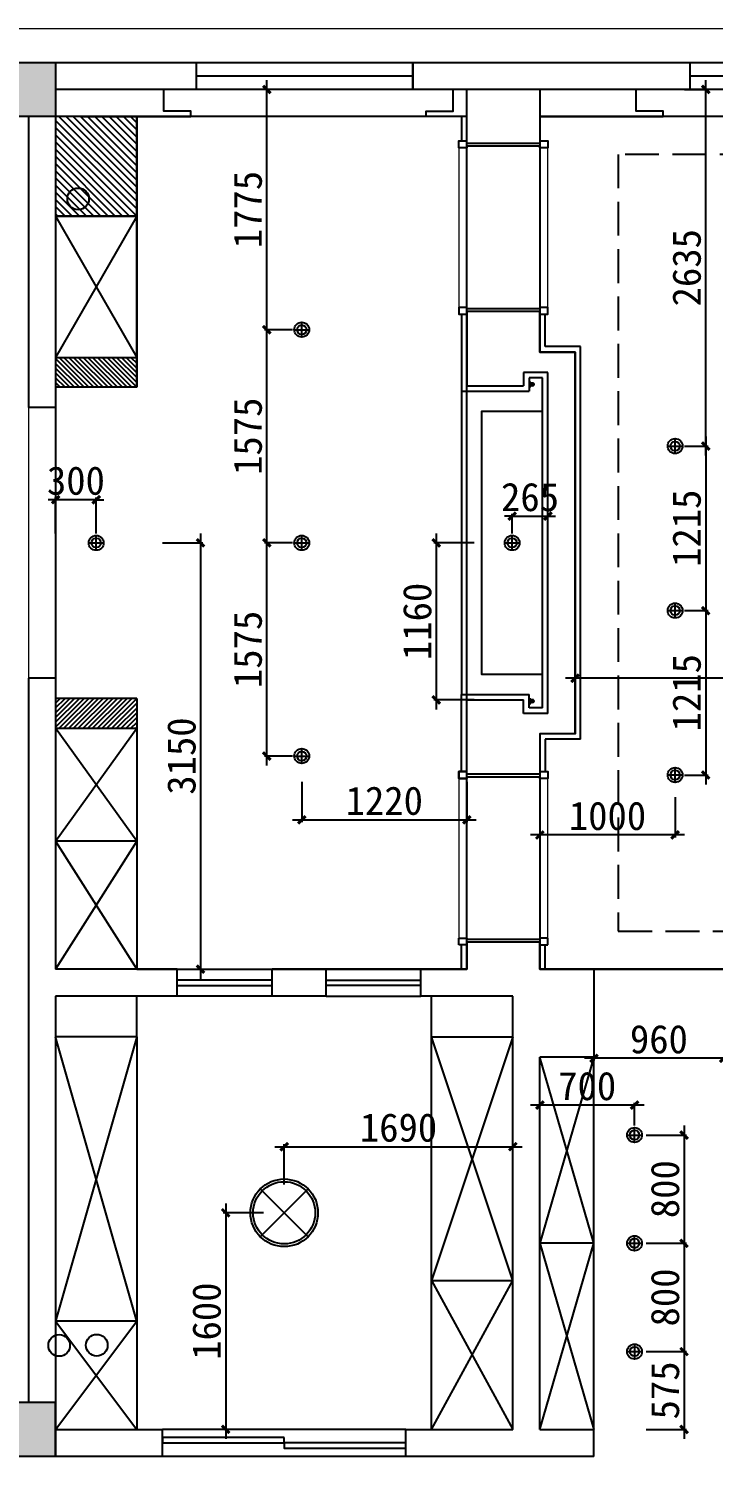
# Model space of a CAD drawing. Header units: millimetres. Extents: x 561810 to 956823, y -438984 to -391712.
# Drawn here: x 779762 to 784825, y -402743 to -392193 of the extents above; entities that cross this region are included whole.
import ezdxf

# ---------------------------------------------------------------- set-up
doc = ezdxf.new("R2010")
doc.units = ezdxf.units.MM
doc.header["$LTSCALE"] = 10
doc.header["$MEASUREMENT"] = 0
doc.linetypes.add('DASH', pattern=[0.35, 0.25, -0.1])
doc.layers.get('0').update_dxf_attribs({"linetype": 'CONTINUOUS'})
doc.layers.get('DEFPOINTS').update_dxf_attribs({"color": 1, "linetype": 'CONTINUOUS'})
for name, color, linetype in [('4-P灯具', 142, 'CONTINUOUS'), ('COLUMN', 7, 'CONTINUOUS'), ('PUB_HATCH', 144, 'CONTINUOUS'), ('WALL', 7, 'CONTINUOUS'), ('WINDOW', 4, 'CONTINUOUS'), ('填充', 8, 'CONTINUOUS'), ('墙', 7, 'CONTINUOUS')]:
    doc.layers.add(name, color=color, linetype=linetype)
doc.layers.add('家居内线', color=251, linetype='CONTINUOUS', lineweight=13)
doc.layers.add('细线', color=250, linetype='CONTINUOUS', lineweight=5)
doc.styles.add('施洛华标注样式', font='')
doc.styles.get('施洛华标注样式').set_extended_font_data('SimSun')
doc.dimstyles.new('外标尺寸', dxfattribs={"dimscale": 70, "dimtxt": 3, "dimasz": 0.8, "dimexe": 0.25, "dimexo": 1, "dimgap": 0.5, "dimtad": 1, "dimdec": 0, "dimtxsty": '施洛华标注样式', "dimblk": 'ARCHTICK', "dimcen": 1.5, "dimdle": 1, "dimclrd": 250, "dimclre": 250, "dimclrt": 62, "dimadec": 0, "dimazin": 0, "dimtfac": 1, "dimtdec": 0, "dimtix": 1, "dimtmove": 1, "dimatfit": 3, "dimldrblk": 'ARCHTICK', "dimfxl": 0, "dimarcsym": 0})

# ---------------------------------------------------------------- blocks, each defined once
blk = doc.blocks.new('_ARCHTICK')
at = {"color": 0, "linetype": 'ByBlock', "const_width": 0.4}
blk.add_lwpolyline([(-0.5, -0.5), (0.5, 0.5)], dxfattribs=at)
blk = doc.blocks.new('*D243')
at = {"color": 250, "lineweight": -2}
for p, q in [((781582, -400454), (783412, -400454)), ((781652, -400734), (781652, -400436)), ((783342, -400734), (783342, -400436))]:
    blk.add_line(p, q, dxfattribs=at)
at = {"layer": 'DEFPOINTS', "color": 0}
for p in [(783342, -400454), (781652, -400943), (783342, -400943)]:
    blk.add_point(p, dxfattribs=at)
at = {"color": 250, "lineweight": -2, "xscale": 56, "yscale": 56, "zscale": 56, "rotation": 180}
blk.add_blockref('_ARCHTICK', (781652, -400454), dxfattribs=at)
at = {"color": 250, "lineweight": -2, "xscale": 56, "yscale": 56, "zscale": 56}
blk.add_blockref('_ARCHTICK', (783342, -400454), dxfattribs=at)
at = {"color": 62, "insert": (782497, -400314), "char_height": 210, "attachment_point": 5, "style": '施洛华标注样式'}
blk.add_mtext('1690', dxfattribs=at)
blk = doc.blocks.new('*D244')
at = {"color": 250, "lineweight": -2}
for p, q in [((781219, -400873), (781219, -402613)), ((781499, -400943), (781201, -400943)), ((781499, -402543), (781201, -402543))]:
    blk.add_line(p, q, dxfattribs=at)
at = {"layer": 'DEFPOINTS', "color": 0}
for p in [(781652, -400943), (781219, -402543), (781652, -402543)]:
    blk.add_point(p, dxfattribs=at)
at = {"color": 250, "lineweight": -2, "xscale": 56, "yscale": 56, "zscale": 56}
for p, rotation in [((781219, -400943), 90), ((781219, -402543), 270)]:
    blk.add_blockref('_ARCHTICK', p, dxfattribs=dict(at, rotation=rotation))
at = {"color": 62, "insert": (781079, -401743), "char_height": 210, "attachment_point": 5, "rotation": 90, "style": '施洛华标注样式'}
blk.add_mtext('1600', dxfattribs=at)
blk = doc.blocks.new('*D245')
at = {"color": 250, "lineweight": -2}
for p, q in [((779962, -395674), (779906, -395674)), ((779962, -395923), (779962, -395657)), ((780262, -395674), (779962, -395674)), ((780262, -395923), (780262, -395657)), ((780262, -395674), (780318, -395674))]:
    blk.add_line(p, q, dxfattribs=at)
at = {"layer": 'DEFPOINTS', "color": 0}
for p in [(779962, -395674), (779962, -395993), (780262, -395993)]:
    blk.add_point(p, dxfattribs=at)
at = {"color": 250, "lineweight": -2, "xscale": 56, "yscale": 56, "zscale": 56}
blk.add_blockref('_ARCHTICK', (779962, -395674), dxfattribs=at)
at = {"color": 250, "lineweight": -2, "xscale": 56, "yscale": 56, "zscale": 56, "rotation": 180}
blk.add_blockref('_ARCHTICK', (780262, -395674), dxfattribs=at)
at = {"color": 62, "insert": (780112, -395534), "char_height": 210, "attachment_point": 5, "style": '施洛华标注样式'}
blk.add_mtext('300', dxfattribs=at)
blk = doc.blocks.new('*D246')
at = {"color": 250, "lineweight": -2}
for p, q in [((781033, -395923), (781033, -399213)), ((780753, -395993), (781051, -395993)), ((780753, -399143), (781051, -399143))]:
    blk.add_line(p, q, dxfattribs=at)
at = {"layer": 'DEFPOINTS', "color": 0}
for p in [(780262, -395993), (780262, -399143), (781033, -399143)]:
    blk.add_point(p, dxfattribs=at)
at = {"color": 250, "lineweight": -2, "xscale": 56, "yscale": 56, "zscale": 56}
for p, rotation in [((781033, -395993), 90), ((781033, -399143), 270)]:
    blk.add_blockref('_ARCHTICK', p, dxfattribs=dict(at, rotation=rotation))
at = {"color": 62, "insert": (780893, -397568), "char_height": 210, "attachment_point": 5, "rotation": 90, "style": '施洛华标注样式'}
blk.add_mtext('3150', dxfattribs=at)
blk = doc.blocks.new('*D247')
at = {"color": 250, "lineweight": -2}
for p, q in [((781523, -397638), (781523, -395923)), ((781712, -395993), (781506, -395993)), ((781712, -397568), (781506, -397568))]:
    blk.add_line(p, q, dxfattribs=at)
at = {"layer": 'DEFPOINTS', "color": 0}
for p in [(781523, -395993), (781782, -395993), (781782, -397568)]:
    blk.add_point(p, dxfattribs=at)
at = {"color": 250, "lineweight": -2, "xscale": 56, "yscale": 56, "zscale": 56}
for p, rotation in [((781523, -395993), 90), ((781523, -397568), 270)]:
    blk.add_blockref('_ARCHTICK', p, dxfattribs=dict(at, rotation=rotation))
at = {"color": 62, "insert": (781383, -396780), "char_height": 210, "attachment_point": 5, "rotation": 90, "style": '施洛华标注样式'}
blk.add_mtext('1575', dxfattribs=at)
blk = doc.blocks.new('*D248')
at = {"color": 250, "lineweight": -2}
for p, q in [((781523, -396063), (781523, -394348)), ((781712, -394418), (781506, -394418)), ((781712, -395993), (781506, -395993))]:
    blk.add_line(p, q, dxfattribs=at)
at = {"layer": 'DEFPOINTS', "color": 0}
for p in [(781523, -394418), (781782, -394418), (781782, -395993)]:
    blk.add_point(p, dxfattribs=at)
at = {"color": 250, "lineweight": -2, "xscale": 56, "yscale": 56, "zscale": 56}
for p, rotation in [((781523, -394418), 90), ((781523, -395993), 270)]:
    blk.add_blockref('_ARCHTICK', p, dxfattribs=dict(at, rotation=rotation))
at = {"color": 62, "insert": (781383, -395205), "char_height": 210, "attachment_point": 5, "rotation": 90, "style": '施洛华标注样式'}
blk.add_mtext('1575', dxfattribs=at)
blk = doc.blocks.new('*D249')
at = {"color": 250, "lineweight": -2}
for p, q in [((781732, -392643), (781506, -392643)), ((781523, -394488), (781523, -392573)), ((781712, -394418), (781506, -394418))]:
    blk.add_line(p, q, dxfattribs=at)
at = {"layer": 'DEFPOINTS', "color": 0}
for p in [(781523, -392643), (781802, -392643), (781782, -394418)]:
    blk.add_point(p, dxfattribs=at)
at = {"color": 250, "lineweight": -2, "xscale": 56, "yscale": 56, "zscale": 56}
for p, rotation in [((781523, -392643), 90), ((781523, -394418), 270)]:
    blk.add_blockref('_ARCHTICK', p, dxfattribs=dict(at, rotation=rotation))
at = {"color": 62, "insert": (781383, -393530), "char_height": 210, "attachment_point": 5, "rotation": 90, "style": '施洛华标注样式'}
blk.add_mtext('1775', dxfattribs=at)
blk = doc.blocks.new('*D250')
at = {"color": 250, "lineweight": -2}
for p, q in [((781782, -397759), (781782, -398056)), ((783002, -397759), (783002, -398056)), ((781712, -398039), (783072, -398039))]:
    blk.add_line(p, q, dxfattribs=at)
at = {"layer": 'DEFPOINTS', "color": 0}
for p in [(781782, -397568), (783002, -397568), (783002, -398039)]:
    blk.add_point(p, dxfattribs=at)
at = {"color": 250, "lineweight": -2, "xscale": 56, "yscale": 56, "zscale": 56, "rotation": 180}
blk.add_blockref('_ARCHTICK', (781782, -398039), dxfattribs=at)
at = {"color": 250, "lineweight": -2, "xscale": 56, "yscale": 56, "zscale": 56}
blk.add_blockref('_ARCHTICK', (783002, -398039), dxfattribs=at)
at = {"color": 62, "insert": (782392, -397899), "char_height": 210, "attachment_point": 5, "style": '施洛华标注样式'}
blk.add_mtext('1220', dxfattribs=at)
blk = doc.blocks.new('*D251')
at = {"color": 250, "lineweight": -2}
for p, q in [((783337, -395795), (783281, -395795)), ((783337, -395923), (783337, -395778)), ((783337, -395795), (783602, -395795)), ((783602, -395923), (783602, -395778)), ((783602, -395795), (783658, -395795))]:
    blk.add_line(p, q, dxfattribs=at)
at = {"layer": 'DEFPOINTS', "color": 0}
for p in [(783602, -395795), (783337, -395993), (783602, -395993)]:
    blk.add_point(p, dxfattribs=at)
at = {"color": 250, "lineweight": -2, "xscale": 56, "yscale": 56, "zscale": 56}
blk.add_blockref('_ARCHTICK', (783337, -395795), dxfattribs=at)
at = {"color": 250, "lineweight": -2, "xscale": 56, "yscale": 56, "zscale": 56, "rotation": 180}
blk.add_blockref('_ARCHTICK', (783602, -395795), dxfattribs=at)
at = {"color": 62, "insert": (783469, -395655), "char_height": 210, "attachment_point": 5, "style": '施洛华标注样式'}
blk.add_mtext('265', dxfattribs=at)
blk = doc.blocks.new('*D252')
at = {"color": 250, "lineweight": -2}
for p, q in [((782776, -395923), (782776, -397223)), ((783056, -395993), (782758, -395993)), ((783056, -397153), (782758, -397153))]:
    blk.add_line(p, q, dxfattribs=at)
at = {"layer": 'DEFPOINTS', "color": 0}
for p in [(783337, -395993), (782776, -397153), (783337, -397153)]:
    blk.add_point(p, dxfattribs=at)
at = {"color": 250, "lineweight": -2, "xscale": 56, "yscale": 56, "zscale": 56}
for p, rotation in [((782776, -395993), 90), ((782776, -397153), 270)]:
    blk.add_blockref('_ARCHTICK', p, dxfattribs=dict(at, rotation=rotation))
at = {"color": 62, "insert": (782636, -396573), "char_height": 210, "attachment_point": 5, "rotation": 90, "style": '施洛华标注样式'}
blk.add_mtext('1160', dxfattribs=at)
blk = doc.blocks.new('*D257')
at = {"color": 250, "lineweight": -2}
for p, q in [((784612, -392643), (784785, -392643)), ((784768, -395348), (784768, -392573)), ((784612, -395278), (784785, -395278))]:
    blk.add_line(p, q, dxfattribs=at)
at = {"layer": 'DEFPOINTS', "color": 0}
for p in [(784542, -392643), (784768, -392643), (784542, -395278)]:
    blk.add_point(p, dxfattribs=at)
at = {"color": 250, "lineweight": -2, "xscale": 56, "yscale": 56, "zscale": 56}
for p, rotation in [((784768, -392643), 90), ((784768, -395278), 270)]:
    blk.add_blockref('_ARCHTICK', p, dxfattribs=dict(at, rotation=rotation))
at = {"color": 62, "insert": (784628, -393960), "char_height": 210, "attachment_point": 5, "rotation": 90, "style": '施洛华标注样式'}
blk.add_mtext('2635', dxfattribs=at)
blk = doc.blocks.new('*D258')
at = {"color": 250, "lineweight": -2}
for p, q in [((784612, -395278), (784785, -395278)), ((784768, -395208), (784768, -396563)), ((784612, -396493), (784785, -396493))]:
    blk.add_line(p, q, dxfattribs=at)
at = {"layer": 'DEFPOINTS', "color": 0}
for p in [(784542, -395278), (784542, -396493), (784768, -396493)]:
    blk.add_point(p, dxfattribs=at)
at = {"color": 250, "lineweight": -2, "xscale": 56, "yscale": 56, "zscale": 56}
for p, rotation in [((784768, -395278), 90), ((784768, -396493), 270)]:
    blk.add_blockref('_ARCHTICK', p, dxfattribs=dict(at, rotation=rotation))
at = {"color": 62, "insert": (784628, -395885), "char_height": 210, "attachment_point": 5, "rotation": 90, "style": '施洛华标注样式'}
blk.add_mtext('1215', dxfattribs=at)
blk = doc.blocks.new('*D259')
at = {"color": 250, "lineweight": -2}
for p, q in [((784768, -396423), (784768, -397778)), ((784612, -396493), (784785, -396493)), ((784612, -397708), (784785, -397708))]:
    blk.add_line(p, q, dxfattribs=at)
at = {"layer": 'DEFPOINTS', "color": 0}
for p in [(784542, -396493), (784542, -397708), (784768, -397708)]:
    blk.add_point(p, dxfattribs=at)
at = {"color": 250, "lineweight": -2, "xscale": 56, "yscale": 56, "zscale": 56}
for p, rotation in [((784768, -396493), 90), ((784768, -397708), 270)]:
    blk.add_blockref('_ARCHTICK', p, dxfattribs=dict(at, rotation=rotation))
at = {"color": 62, "insert": (784628, -397100), "char_height": 210, "attachment_point": 5, "rotation": 90, "style": '施洛华标注样式'}
blk.add_mtext('1215', dxfattribs=at)
blk = doc.blocks.new('*D260')
at = {"color": 250, "lineweight": -2}
for p, q in [((783542, -397871), (783542, -398169)), ((784542, -397871), (784542, -398169)), ((784612, -398151), (783472, -398151))]:
    blk.add_line(p, q, dxfattribs=at)
at = {"layer": 'DEFPOINTS', "color": 0}
for p in [(783542, -397647), (784542, -397708), (783542, -398151)]:
    blk.add_point(p, dxfattribs=at)
at = {"color": 250, "lineweight": -2, "xscale": 56, "yscale": 56, "zscale": 56, "rotation": 180}
blk.add_blockref('_ARCHTICK', (783542, -398151), dxfattribs=at)
at = {"color": 250, "lineweight": -2, "xscale": 56, "yscale": 56, "zscale": 56}
blk.add_blockref('_ARCHTICK', (784542, -398151), dxfattribs=at)
at = {"color": 62, "insert": (784042, -398011), "char_height": 210, "attachment_point": 5, "style": '施洛华标注样式'}
blk.add_mtext('1000', dxfattribs=at)
blk = doc.blocks.new('*D272')
at = {"color": 250, "lineweight": -2}
for p, q in [((783802, -396713), (783802, -397010)), ((787597, -396713), (787597, -397010)), ((787667, -396993), (783732, -396993))]:
    blk.add_line(p, q, dxfattribs=at)
at = {"layer": 'DEFPOINTS', "color": 0}
for p in [(783802, -395993), (787597, -395993), (783802, -396993)]:
    blk.add_point(p, dxfattribs=at)
at = {"color": 250, "lineweight": -2, "xscale": 56, "yscale": 56, "zscale": 56, "rotation": 180}
blk.add_blockref('_ARCHTICK', (783802, -396993), dxfattribs=at)
at = {"color": 250, "lineweight": -2, "xscale": 56, "yscale": 56, "zscale": 56}
blk.add_blockref('_ARCHTICK', (787597, -396993), dxfattribs=at)
at = {"color": 62, "insert": (785699, -396853), "char_height": 210, "attachment_point": 5, "style": '施洛华标注样式'}
blk.add_mtext('3795', dxfattribs=at)
blk = doc.blocks.new('*D274')
at = {"color": 250, "lineweight": -2}
for p, q in [((784902, -399521), (784902, -399818)), ((783942, -399538), (783942, -399818)), ((784972, -399801), (783872, -399801))]:
    blk.add_line(p, q, dxfattribs=at)
at = {"layer": 'DEFPOINTS', "color": 0}
for p in [(783942, -399468), (784902, -399443), (783942, -399801)]:
    blk.add_point(p, dxfattribs=at)
at = {"color": 250, "lineweight": -2, "xscale": 56, "yscale": 56, "zscale": 56, "rotation": 180}
blk.add_blockref('_ARCHTICK', (783942, -399801), dxfattribs=at)
at = {"color": 250, "lineweight": -2, "xscale": 56, "yscale": 56, "zscale": 56}
blk.add_blockref('_ARCHTICK', (784902, -399801), dxfattribs=at)
at = {"color": 62, "insert": (784422, -399661), "char_height": 210, "attachment_point": 5, "style": '施洛华标注样式'}
blk.add_mtext('960', dxfattribs=at)
blk = doc.blocks.new('*D275')
at = {"color": 250, "lineweight": -2}
for p, q in [((784328, -400368), (784626, -400368)), ((784608, -400298), (784608, -401238)), ((784328, -401168), (784626, -401168))]:
    blk.add_line(p, q, dxfattribs=at)
at = {"layer": 'DEFPOINTS', "color": 0}
for p in [(784242, -400368), (784242, -401168), (784608, -401168)]:
    blk.add_point(p, dxfattribs=at)
at = {"color": 250, "lineweight": -2, "xscale": 56, "yscale": 56, "zscale": 56}
for p, rotation in [((784608, -400368), 90), ((784608, -401168), 270)]:
    blk.add_blockref('_ARCHTICK', p, dxfattribs=dict(at, rotation=rotation))
at = {"color": 62, "insert": (784468, -400768), "char_height": 210, "attachment_point": 5, "rotation": 90, "style": '施洛华标注样式'}
blk.add_mtext('800', dxfattribs=at)
blk = doc.blocks.new('*D276')
at = {"color": 250, "lineweight": -2}
for p, q in [((784608, -401098), (784608, -402038)), ((784328, -401168), (784626, -401168)), ((784328, -401968), (784626, -401968))]:
    blk.add_line(p, q, dxfattribs=at)
at = {"layer": 'DEFPOINTS', "color": 0}
for p in [(784242, -401168), (784242, -401968), (784608, -401968)]:
    blk.add_point(p, dxfattribs=at)
at = {"color": 250, "lineweight": -2, "xscale": 56, "yscale": 56, "zscale": 56}
for p, rotation in [((784608, -401168), 90), ((784608, -401968), 270)]:
    blk.add_blockref('_ARCHTICK', p, dxfattribs=dict(at, rotation=rotation))
at = {"color": 62, "insert": (784468, -401568), "char_height": 210, "attachment_point": 5, "rotation": 90, "style": '施洛华标注样式'}
blk.add_mtext('800', dxfattribs=at)
blk = doc.blocks.new('*D277')
at = {"color": 250, "lineweight": -2}
for p, q in [((784608, -401898), (784608, -402613)), ((784328, -401968), (784626, -401968)), ((784328, -402543), (784626, -402543))]:
    blk.add_line(p, q, dxfattribs=at)
at = {"layer": 'DEFPOINTS', "color": 0}
for p in [(784242, -401968), (783942, -402543), (784608, -402543)]:
    blk.add_point(p, dxfattribs=at)
at = {"color": 250, "lineweight": -2, "xscale": 56, "yscale": 56, "zscale": 56}
for p, rotation in [((784608, -401968), 90), ((784608, -402543), 270)]:
    blk.add_blockref('_ARCHTICK', p, dxfattribs=dict(at, rotation=rotation))
at = {"color": 62, "insert": (784468, -402255), "char_height": 210, "attachment_point": 5, "rotation": 90, "style": '施洛华标注样式'}
blk.add_mtext('575', dxfattribs=at)
blk = doc.blocks.new('*D278')
at = {"color": 250, "lineweight": -2}
for p, q in [((784312, -400147), (783472, -400147)), ((783542, -400298), (783542, -400129)), ((784242, -400298), (784242, -400129))]:
    blk.add_line(p, q, dxfattribs=at)
at = {"layer": 'DEFPOINTS', "color": 0}
for p in [(783542, -400147), (783542, -400368), (784242, -400368)]:
    blk.add_point(p, dxfattribs=at)
at = {"color": 250, "lineweight": -2, "xscale": 56, "yscale": 56, "zscale": 56, "rotation": 180}
blk.add_blockref('_ARCHTICK', (783542, -400147), dxfattribs=at)
at = {"color": 250, "lineweight": -2, "xscale": 56, "yscale": 56, "zscale": 56}
blk.add_blockref('_ARCHTICK', (784242, -400147), dxfattribs=at)
at = {"color": 62, "insert": (783892, -400007), "char_height": 210, "attachment_point": 5, "style": '施洛华标注样式'}
blk.add_mtext('700', dxfattribs=at)

msp = doc.modelspace()

# ---------------------------------------------------------------- hatches: boundary and pattern name
h = msp.add_hatch()
h.set_pattern_fill('ANSI31', color=250, scale=200, style=0)
h.set_pattern_definition([(135, (780561.614, -394842.755), (17.6777, 17.6777), [])])
h.paths.add_polyline_path([(779961.6, -394842.8), (779961.6, -394622.8), (780561.6, -394622.8), (780561.6, -394842.8)])
h = msp.add_hatch()
h.set_pattern_fill('ANSI31', color=250, scale=200, style=0)
h.set_pattern_definition([(225, (780561.614, -397142.755), (17.6777, -17.6777), [])])
h.paths.add_polyline_path([(779961.6, -397142.8), (779961.6, -397362.8), (780561.6, -397362.8), (780561.6, -397142.8)])
at = {"layer": 'PUB_HATCH'}
h = msp.add_hatch(color=256, dxfattribs=at)
h.paths.add_polyline_path([(779561.6, -392842.8), (779561.6, -392442.8), (779961.6, -392442.8), (779961.6, -392842.8)])
h.paths.add_polyline_path([(791551.6, -392842.8), (791551.6, -392442.8), (791951.6, -392442.8), (791951.6, -392842.8)])
h.paths.add_polyline_path([(791551.6, -402742.8), (791551.6, -402342.8), (791951.6, -402342.8), (791951.6, -402742.8)])
h.paths.add_polyline_path([(779561.6, -402742.8), (779561.6, -402342.8), (779961.6, -402342.8), (779961.6, -402742.8)])
at = {"layer": '墙'}
h = msp.add_hatch(dxfattribs=at)
h.set_pattern_fill('ANSI31', color=250, scale=300, style=0)
h.set_pattern_definition([(135, (780561.614, -393577.755), (26.5165, 26.5165), [])])
h.paths.add_polyline_path([(780561.6, -392842.8), (779961.6, -392842.8), (779961.6, -393577.8), (780561.6, -393577.8)])

# ---------------------------------------------------------------- linework, layer by layer
for p, q in [((782601.6, -392442.8), (782601.6, -392642.8)), ((782601.6, -392442.8), (784651.8, -392442.8)), ((784651.8, -392642.8), (782601.6, -392642.8))]:
    msp.add_line(p, q)
at = {"color": 250}
for p, q in [((780561.6, -393577.8), (779961.6, -394622.8)), ((779961.6, -393577.8), (780561.6, -394622.8)), ((779961.6, -398196.3), (780561.6, -397362.8)), ((780561.6, -398196.3), (779961.6, -397362.8)), ((780561.6, -398196.3), (779961.6, -398196.3)), ((779961.6, -398196.3), (780561.6, -399142.8)), ((780561.6, -398196.3), (779961.6, -399142.8)), ((781474.8, -401119.5), (781828.4, -400766)), ((781474.8, -400766), (781828.4, -401119.5)), ((783941.8, -401167.8), (783541.6, -401167.8))]:
    msp.add_line(p, q, dxfattribs=at)
for points in [[(780561.6, -399642.8), (779961.6, -401742.8), (780561.6, -402542.8)], [(779961.6, -402542.8), (780561.6, -401742.8), (779961.6, -399642.8)], [(783341.6, -399642.8), (782741.6, -401442.8), (783341.6, -402542.8)], [(782741.6, -402542.8), (783341.6, -401442.8), (782741.6, -399642.8)], [(783941.8, -399792.8), (783541.6, -401167.8), (783941.8, -402542.8)], [(783541.6, -402542.8), (783941.8, -401167.8), (783541.6, -399792.8)]]:
    msp.add_lwpolyline(points, dxfattribs=at)
msp.add_circle((781651.6, -400942.8), 230, dxfattribs=at)
at = {"layer": '4-P灯具', "color": 250, "ltscale": 20}
for p, q in [((781726.6, -394417.8), (781836.6, -394417.8)), ((781781.6, -394472.8), (781781.6, -394362.8)), ((784486.8, -395277.8), (784596.8, -395277.8)), ((784541.8, -395332.8), (784541.8, -395222.8)), ((780261.6, -396047.8), (780261.6, -395937.8)), ((781781.6, -396047.8), (781781.6, -395937.8)), ((783336.7, -396047.8), (783336.7, -395937.8)), ((780206.6, -395992.8), (780316.6, -395992.8)), ((781726.6, -395992.8), (781836.6, -395992.8)), ((783281.7, -395992.8), (783391.7, -395992.8)), ((784541.8, -396547.8), (784541.8, -396437.8)), ((784486.8, -396492.8), (784596.8, -396492.8)), ((781781.6, -397622.8), (781781.6, -397512.8)), ((781726.6, -397567.8), (781836.6, -397567.8)), ((784486.8, -397707.8), (784596.8, -397707.8)), ((784541.8, -397762.8), (784541.8, -397652.8)), ((784186.8, -400367.8), (784296.8, -400367.8)), ((784241.8, -400422.8), (784241.8, -400312.8)), ((784186.8, -401167.8), (784296.8, -401167.8)), ((784241.8, -401222.8), (784241.8, -401112.8)), ((784241.8, -401912.8), (784241.8, -402022.8)), ((784186.8, -401967.8), (784296.8, -401967.8))]:
    msp.add_line(p, q, dxfattribs=at)
at = {"layer": '4-P灯具', "color": 142}
for centre in [(781781.6, -394417.8), (784541.8, -395277.8), (780261.6, -395992.8), (781781.6, -395992.8), (783336.7, -395992.8), (784541.8, -396492.8), (781781.6, -397567.8), (784541.8, -397707.8), (784241.8, -400367.8), (784241.8, -401167.8), (784241.8, -401967.8)]:
    msp.add_circle(centre, 55, dxfattribs=at)
at = {"layer": '4-P灯具', "color": 250, "ltscale": 20}
for centre in [(781781.6, -394417.8), (784541.8, -395277.8), (780261.6, -395992.8), (781781.6, -395992.8), (783336.7, -395992.8), (784541.8, -396492.8), (781781.6, -397567.8), (784541.8, -397707.8), (784241.8, -400367.8), (784241.8, -401167.8), (784241.8, -401967.8)]:
    msp.add_circle(centre, 35, dxfattribs=at)
at = {"layer": 'COLUMN'}
msp.add_line((779961.6, -402742.8), (779961.6, -402342.8), dxfattribs=at)
at = {"layer": 'WALL'}
for p, q in [((779961.6, -392442.8), (781001.6, -392442.8)), ((781001.6, -392442.8), (781001.6, -392642.8)), ((782601.6, -392642.8), (782601.6, -392442.8)), ((784651.8, -392442.8), (784651.8, -392642.8)), ((781001.6, -392642.8), (779961.6, -392642.8)), ((783001.6, -393042.8), (783001.6, -392642.8)), ((783541.6, -392642.8), (783541.6, -393042.8)), ((779761.6, -392842.8), (779761.6, -394992.8)), ((779961.6, -392842.8), (779961.6, -394992.8)), ((783201.6, -393042.8), (783001.6, -393042.8)), ((783541.6, -393042.8), (783201.6, -393042.8)), ((783001.6, -394282.8), (783001.6, -394832.8)), ((783541.6, -394282.8), (783001.6, -394282.8)), ((783541.6, -394582.8), (783541.6, -394282.8)), ((783801.8, -394582.8), (783541.6, -394582.8)), ((783801.8, -397402.8), (783801.8, -394582.8)), ((783601.8, -394732.8), (783421.8, -394732.8)), ((783421.8, -394732.8), (783421.8, -394832.8)), ((783601.8, -397252.8), (783601.8, -394732.8)), ((783001.6, -394832.8), (783421.8, -394832.8)), ((779961.6, -394992.8), (779761.6, -394992.8)), ((779761.6, -396992.8), (779761.6, -402342.8)), ((779961.6, -396992.8), (779761.6, -396992.8)), ((779961.6, -396992.8), (779961.6, -399142.8)), ((783001.6, -397702.8), (783001.6, -397152.8)), ((783001.6, -397152.8), (783421.8, -397152.8)), ((783421.8, -397252.8), (783421.8, -397152.8)), ((783601.8, -397252.8), (783421.8, -397252.8)), ((783801.8, -397402.8), (783541.6, -397402.8)), ((783541.6, -397402.8), (783541.6, -397702.8)), ((783541.6, -397702.8), (783001.6, -397702.8)), ((783001.6, -398942.8), (783001.6, -399142.8)), ((783201.6, -398942.8), (783001.6, -398942.8)), ((783541.6, -398942.8), (783201.6, -398942.8)), ((783541.6, -399142.8), (783541.6, -398942.8)), ((780861.6, -399142.8), (779961.6, -399142.8)), ((780861.6, -399342.8), (780861.6, -399142.8)), ((781961.6, -399142.8), (781561.6, -399142.8)), ((781561.6, -399342.8), (781561.6, -399142.8)), ((781961.6, -399342.8), (781961.6, -399142.8)), ((783001.6, -399142.8), (782661.6, -399142.8)), ((782661.6, -399342.8), (782661.6, -399142.8)), ((783941.8, -399142.8), (783541.6, -399142.8)), ((783941.8, -399142.8), (783941.8, -399792.8)), ((779961.6, -399342.8), (779961.6, -402342.8)), ((780861.6, -399342.8), (779961.6, -399342.8)), ((781961.6, -399342.8), (781561.6, -399342.8)), ((783341.6, -399342.8), (782661.6, -399342.8)), ((783341.6, -402542.8), (783341.6, -399342.8)), ((783541.6, -402542.8), (783541.6, -399792.8)), ((783941.8, -399792.8), (783541.6, -399792.8)), ((779961.6, -402542.8), (780752.1, -402542.8)), ((780752.1, -402742.8), (780752.1, -402542.8)), ((782551.9, -402742.8), (782551.9, -402542.8)), ((782551.9, -402542.8), (783341.6, -402542.8)), ((783541.6, -402542.8), (783941.8, -402542.8)), ((783941.8, -402742.8), (783941.8, -402542.8)), ((780752.1, -402742.8), (779561.6, -402742.8)), ((783941.8, -402742.8), (782551.9, -402742.8))]:
    msp.add_line(p, q, dxfattribs=at)
for points in [[(779561.6, -392842.8), (779561.6, -392442.8), (779961.6, -392442.8), (779961.6, -392842.8), (779561.6, -392842.8)], [(779561.6, -402742.8), (779561.6, -402342.8), (779961.6, -402342.8), (779961.6, -402742.8), (779561.6, -402742.8)]]:
    msp.add_lwpolyline(points, dxfattribs=at)
at = {"layer": 'WINDOW'}
for p, q in [((781001.6, -392442.8), (782601.6, -392442.8)), ((784651.8, -392442.8), (790451.8, -392442.8)), ((781001.6, -392542.8), (782601.6, -392542.8)), ((784651.8, -392542.8), (790451.8, -392542.8)), ((782601.6, -392642.8), (781001.6, -392642.8)), ((790451.8, -392642.8), (784651.8, -392642.8)), ((780861.6, -399142.8), (781561.6, -399142.8)), ((782661.6, -399142.8), (781961.6, -399142.8)), ((781561.6, -399222.8), (780861.6, -399222.8)), ((780861.6, -399262.8), (781561.6, -399262.8)), ((781961.6, -399222.8), (782661.6, -399222.8)), ((782661.6, -399262.8), (781961.6, -399262.8)), ((781561.6, -399342.8), (780861.6, -399342.8)), ((781961.6, -399342.8), (782661.6, -399342.8))]:
    msp.add_line(p, q, dxfattribs=at)
for points in [[(781651.9, -402602.8), (780751.9, -402602.8), (780751.9, -402642.8), (781651.9, -402642.8), (781651.9, -402602.8)], [(782551.9, -402642.8), (781651.9, -402642.8), (781651.9, -402682.8), (782551.9, -402682.8), (782551.9, -402642.8)]]:
    msp.add_lwpolyline(points, dxfattribs=at)
for centre in [(780128.5, -393450.9), (779988.1, -401922.8, -2150003), (780266.1, -401920.8, -2150003)]:
    msp.add_circle(centre, 80, dxfattribs=at)
at = {"layer": '填充', "color": 142, "ltscale": 0.01}
for p, q in [((780561.6, -392842.8), (780161.6, -392842.8)), ((780561.6, -393577.8), (780561.6, -392842.8)), ((782961.6, -392842.8), (782961.6, -393022.8)), ((780561.6, -393577.8), (779961.6, -393577.8)), ((780561.6, -394792.8), (780561.6, -393577.8)), ((782961.6, -394302.8), (782961.6, -394872.8)), ((783581.6, -394542.8), (783581.6, -394302.8)), ((783841.8, -394542.8), (783581.6, -394542.8)), ((783841.8, -397442.8), (783841.8, -394542.8)), ((779961.6, -394622.8), (780561.6, -394622.8)), ((780561.6, -394842.8), (780561.6, -394742.8)), ((783561.8, -394772.8), (783461.8, -394772.8)), ((783461.8, -394772.8), (783461.8, -394872.8)), ((783561.8, -397212.8), (783561.8, -394772.8)), ((780561.6, -394842.8), (779961.6, -394842.8)), ((782961.6, -394872.8), (783461.8, -394872.8)), ((782961.6, -394872.8), (782961.6, -397112.8)), ((779961.6, -394992.8), (779961.6, -396992.8)), ((780561.6, -397142.8), (779961.6, -397142.8)), ((780561.6, -397142.8), (780561.6, -397242.8)), ((782961.6, -397682.8), (782961.6, -397112.8)), ((782961.6, -397112.8), (783461.8, -397112.8)), ((783461.8, -397212.8), (783461.8, -397112.8)), ((783561.8, -397212.8), (783461.8, -397212.8)), ((779961.6, -397362.8), (780561.6, -397362.8)), ((783841.8, -397442.8), (783581.6, -397442.8)), ((783581.6, -397442.8), (783581.6, -397682.8)), ((783001.6, -397682.8), (782941.6, -397682.8)), ((782941.6, -397682.8), (782941.6, -397732.8)), ((782941.6, -397732.8), (783001.6, -397732.8)), ((783541.6, -397722.8), (783001.6, -397722.8)), ((783001.6, -397732.8), (783001.6, -397722.8)), ((783541.6, -397682.8), (783601.6, -397682.8)), ((783541.6, -397732.8), (783541.6, -397722.8)), ((783601.6, -397732.8), (783541.6, -397732.8)), ((783601.6, -397682.8), (783601.6, -397732.8)), ((782941.6, -398912.8), (783001.6, -398912.8)), ((782941.6, -398962.8), (782941.6, -398912.8)), ((783001.6, -398962.8), (782941.6, -398962.8)), ((782961.6, -399142.8), (782961.6, -398962.8)), ((783001.6, -398912.8), (783001.6, -398922.8)), ((783541.6, -398922.8), (783001.6, -398922.8)), ((783601.6, -398912.8), (783541.6, -398912.8)), ((783541.6, -398912.8), (783541.6, -398922.8)), ((783541.6, -398962.8), (783601.6, -398962.8)), ((783581.6, -399142.8), (783581.6, -398962.8)), ((783601.6, -398962.8), (783601.6, -398912.8)), ((785861.7, -399142.8), (783941.8, -399142.8))]:
    msp.add_line(p, q, dxfattribs=at)
at = {"layer": '填充', "color": 250, "ltscale": 0.01}
for p, q in [((780561.6, -397192.8), (780561.6, -399142.8)), ((780561.6, -399642.8), (780561.6, -399342.8)), ((782741.6, -399642.8), (782741.6, -399342.8)), ((780561.6, -399642.8), (779961.6, -399642.8)), ((780561.6, -399642.8), (780561.6, -402542.8)), ((782741.6, -402542.8), (782741.6, -399642.8)), ((782741.6, -399642.8), (783341.6, -399642.8)), ((783941.8, -402542.8), (783941.8, -399792.8)), ((782741.6, -401442.8), (783341.6, -401442.8)), ((780561.6, -401742.8), (779961.6, -401742.8))]:
    msp.add_line(p, q, dxfattribs=at)
at = {"layer": '填充', "color": 142, "ltscale": 0.01}
for points in [[(780161.6, -392842.8), (780961.6, -392842.8), (780961.6, -392802.8), (780761.6, -392802.8), (780761.6, -392642.8)], [(783001.6, -392842.8), (782701.6, -392842.8), (782701.6, -392802.8), (782901.6, -392802.8), (782901.6, -392642.8)], [(783541.6, -392842.8), (784453, -392842.8), (784453, -392802.8), (784253, -392802.8), (784253, -392642.8)], [(780561.6, -397142.8), (780561.6, -399142.8), (783001.6, -399142.8), (783001.6, -392842.8), (780561.6, -392842.8), (780561.6, -394842.8)], [(791351.6, -399142.8), (791351.6, -398442.8), (791351.6, -398442.8), (791351.6, -393542.8), (791351.6, -393542.8), (791351.6, -392842.8), (783541.6, -392842.8), (783541.6, -394582.8), (783801.8, -394582.8), (783801.8, -397402.8), (783541.6, -397402.8), (783541.6, -399142.8), (791351.6, -399142.8)], [(783541.6, -393022.8), (783601.6, -393022.8), (783601.6, -393072.8), (783541.6, -393072.8), (783541.6, -393062.8), (783001.6, -393062.8), (783001.6, -393072.8), (782941.6, -393072.8), (782941.6, -393022.8), (783001.6, -393022.8)], [(783541.6, -394302.8), (783601.6, -394302.8), (783601.6, -394252.8), (783541.6, -394252.8), (783541.6, -394262.8), (783001.6, -394262.8), (783001.6, -394252.8), (782941.6, -394252.8), (782941.6, -394302.8), (783001.6, -394302.8)], [(783541.6, -397682.8), (783601.6, -397682.8), (783601.6, -397732.8), (783541.6, -397732.8), (783541.6, -397722.8), (783001.6, -397722.8), (783001.6, -397732.8), (782941.6, -397732.8), (782941.6, -397682.8), (783001.6, -397682.8)]]:
    msp.add_lwpolyline(points, dxfattribs=at)
for points in [[(780561.6, -392842.8), (779961.6, -392842.8), (779961.6, -393577.8), (780561.6, -393577.8)], [(783561.8, -395022.8), (783111.6, -395022.8), (783111.6, -396962.8), (783561.8, -396962.8)]]:
    msp.add_lwpolyline(points, close=True, dxfattribs=at)
at = {"layer": '填充', "color": 2, "linetype": 'DASH', "ltscale": 100}
msp.add_lwpolyline([(784121.8, -398862.8), (791071.6, -398862.8), (791071.6, -393122.8), (784121.8, -393122.8)], close=True, dxfattribs=at)
at = {"layer": '填充', "color": 142, "ltscale": 0.01}
msp.add_circle((781651.6, -400942.8), 250, dxfattribs=at)
at = {"layer": '墙', "color": 250}
for p, q in [((782551.9, -402542.8), (780752.1, -402542.8)), ((782551.9, -402742.8), (780752.1, -402742.8))]:
    msp.add_line(p, q, dxfattribs=at)
at = {"layer": '家居内线', "color": 2}
for p, q in [((783489.8, -394810.6), (783475.4, -394810.6)), ((783489.8, -394834.1), (783475.4, -394834.1)), ((783477.3, -394822.1), (783503.3, -394822.1)), ((783489.1, -394805.9), (783489.1, -394837.4)), ((783489.8, -397150.6), (783475.4, -397150.6)), ((783489.8, -397174.1), (783475.4, -397174.1)), ((783477.3, -397162.1), (783503.3, -397162.1)), ((783489.1, -397145.9), (783489.1, -397177.4))]:
    msp.add_line(p, q, dxfattribs=at)
for points in [[(783461.8, -394840.9), (783475.4, -394840.9), (783475.4, -394804.6), (783461.8, -394804.6)], [(783461.8, -397180.9), (783475.4, -397180.9), (783475.4, -397144.6), (783461.8, -397144.6)]]:
    msp.add_lwpolyline(points, close=True, dxfattribs=at)
for centre in [(783489.8, -394822.3), (783489.8, -397162.3)]:
    msp.add_circle(centre, 9.62, dxfattribs=at)
for centre in [(783489.8, -394822.3), (783489.8, -397162.3)]:
    msp.add_arc(centre, 11.8, 266.80472, 93.19528, dxfattribs=at)
at = {"layer": '细线', "color": 250, "lineweight": 5}
for p, q in [((777141.6, -392192.8), (794381.6, -392192.8)), ((782941.6, -393062.8), (782941.6, -394282.8)), ((783601.6, -394282.8), (783601.6, -393062.8)), ((779761.6, -394992.8), (779761.6, -396992.8)), ((782941.6, -397702.8), (782941.6, -398912.8)), ((783601.6, -398912.8), (783601.6, -397702.8))]:
    msp.add_line(p, q, dxfattribs=at)

# ---------------------------------------------------------------- dimensions: what is measured, and where the dimension line sits
at = {"color": 1}
for base, p1, p2, picture, middle in [((781523.2, -392642.8), (781781.6, -394417.8), (781801.6, -392642.8), '*D249', (781383.2, -393530.3)), ((784767.9, -392642.8), (784541.8, -395277.8), (784541.8, -392642.8), '*D257', (784627.9, -393960.3)), ((781523.2, -394417.8), (781781.6, -395992.8), (781781.6, -394417.8), '*D248', (781383.2, -395205.3)), ((784767.9, -396492.8), (784541.8, -395277.8), (784541.8, -396492.8), '*D258', (784627.9, -395885.3)), ((781033.1, -399142.8), (780261.6, -395992.8), (780261.6, -399142.8), '*D246', (780893.1, -397567.8)), ((781523.2, -395992.8), (781781.6, -397567.8), (781781.6, -395992.8), '*D247', (781383.2, -396780.3)), ((782775.8, -397152.8), (783336.7, -395992.8), (783336.7, -397152.8), '*D252', (782635.8, -396572.8)), ((784767.9, -397707.8), (784541.8, -396492.8), (784541.8, -397707.8), '*D259', (784627.9, -397100.3)), ((784608.3, -401167.8), (784241.8, -400367.8), (784241.8, -401167.8), '*D275', (784468.3, -400767.8)), ((781218.6, -402542.8), (781651.6, -400942.8), (781651.6, -402542.8), '*D244', (781078.6, -401742.8)), ((784608.3, -401967.8), (784241.8, -401167.8), (784241.8, -401967.8), '*D276', (784468.3, -401567.8)), ((784608.3, -402542.8), (784241.8, -401967.8), (783941.8, -402542.8), '*D277', (784468.3, -402255.3))]:
    dim = msp.add_linear_dim(base=base, p1=p1, p2=p2, angle=90, dimstyle='外标尺寸', dxfattribs=at)
    dim.commit()
    dim.dimension.update_dxf_attribs({"geometry": picture, "text_midpoint": middle})
for base, p1, p2, picture, middle in [((779961.6, -395674.4), (780261.6, -395992.8), (779961.6, -395992.8), '*D245', (780111.6, -395534.4)), ((783601.8, -395795.1), (783336.7, -395992.8), (783601.8, -395992.8), '*D251', (783469.2, -395655.1)), ((783801.8, -396992.9), (787596.7, -395992.8), (783801.8, -395992.8), '*D272', (785699.2, -396852.9)), ((783001.6, -398039), (781781.6, -397567.8), (783001.6, -397567.8), '*D250', (782391.6, -397899)), ((783541.6, -398151.4), (784541.8, -397707.8), (783541.6, -397647.5), '*D260', (784041.7, -398011.4)), ((783941.8, -399800.6), (784901.7, -399442.8), (783941.8, -399467.8), '*D274', (784421.8, -399660.6)), ((783541.6, -400146.6), (784241.8, -400367.8), (783541.6, -400367.8), '*D278', (783891.7, -400006.6)), ((783341.6, -400453.5), (781651.6, -400942.8), (783341.6, -400942.8), '*D243', (782496.6, -400313.5))]:
    dim = msp.add_linear_dim(base=base, p1=p1, p2=p2, dimstyle='外标尺寸', dxfattribs=at)
    dim.commit()
    dim.dimension.update_dxf_attribs({"geometry": picture, "text_midpoint": middle})

doc.saveas('drawing.dxf')
